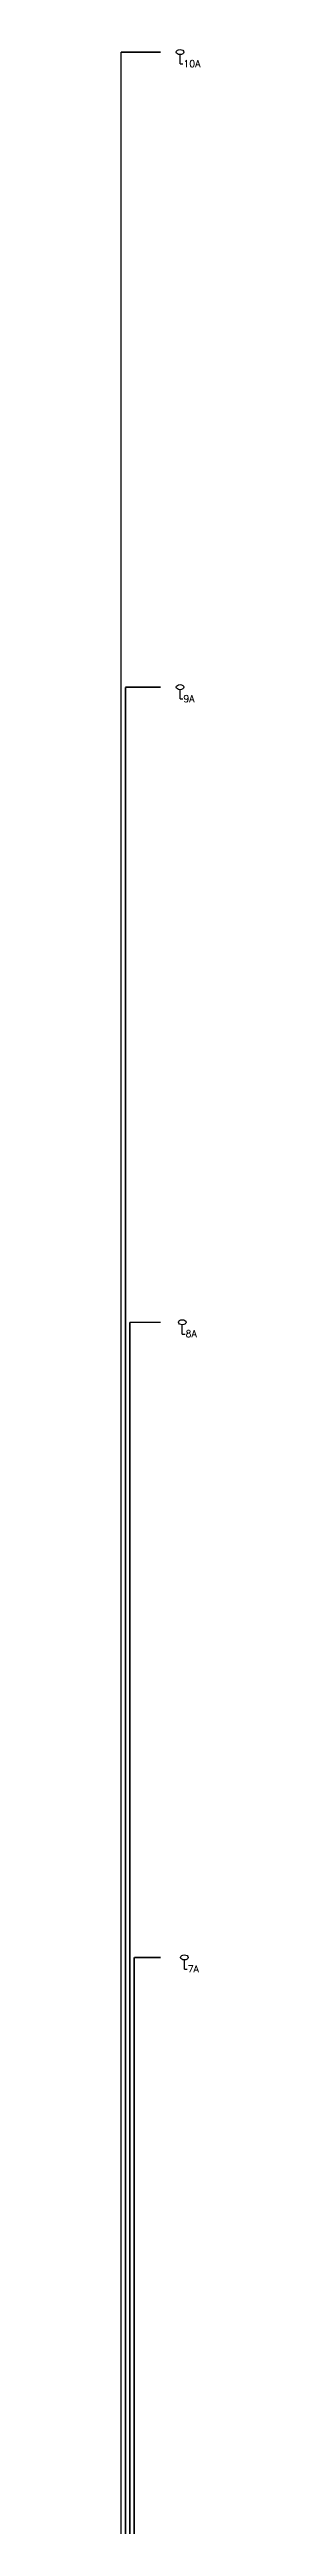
# Model space of a CAD drawing. Header units: inches. Extents: x -233 to 23, y -182 to 484.
# Drawn here: x -0.8 to 2.4, y 386.4 to 483.9 of the extents above; entities that cross this region are included whole.
import ezdxf

# ---------------------------------------------------------------- set-up
doc = ezdxf.new("R2010")
doc.units = ezdxf.units.IN
doc.header["$MEASUREMENT"] = 0
doc.linetypes.add('DASHED', pattern=[0.75, 0.5, -0.25])
doc.linetypes.add('HIDDEN', pattern=[0.375, 0.25, -0.125])
doc.layers.add('_WS_MSTP', color=160, linetype='HIDDEN')
doc.styles.add('WS8th', font='complex.shx', dxfattribs={"height": 0.1875})

msp = doc.modelspace()

# ---------------------------------------------------------------- linework, layer by layer
at = {"layer": '_WS_MSTP', "color": 7, "linetype": 'Continuous'}
for p, q in [((1.59103, 483.32666), (1.59103, 483.69016)), ((1.59103, 483.32666), (1.70094, 483.32666)), ((1.59103, 458.32666), (1.59103, 458.69016)), ((1.59103, 458.32666), (1.70094, 458.32666)), ((1.67783, 433.32915), (1.67783, 433.69028)), ((1.67783, 433.32915), (1.78761, 433.32915)), ((1.76463, 408.32915), (1.76463, 408.69028)), ((1.76463, 408.32915), (1.87441, 408.32915))]:
    msp.add_line(p, q, dxfattribs=at)
at = {"layer": '_WS_MSTP', "color": 7, "linetype": 'DASHED', "const_width": 0.06}
for points in [[(-0.73896, 458.79006), (-0.73896, 483.79006)], [(-0.73896, 483.79006), (0.82344, 483.79006)], [(-0.73896, 433.79006), (-0.73896, 458.79006)], [(-0.56536, 433.79006), (-0.56536, 458.79006)], [(-0.56536, 458.79006), (0.82344, 458.79006)], [(-0.73896, 408.79006), (-0.73896, 433.79006)], [(-0.56536, 408.79006), (-0.56536, 433.79006)], [(-0.39176, 408.79006), (-0.39176, 433.79006)], [(-0.39176, 433.79006), (0.82344, 433.79006)], [(-0.73896, 383.79006), (-0.73896, 408.79006)], [(-0.56536, 383.79006), (-0.56536, 408.79006)], [(-0.39176, 383.79006), (-0.39176, 408.79006)], [(-0.21816, 383.79006), (-0.21816, 408.79006)], [(-0.21816, 408.79006), (0.82344, 408.79006)]]:
    msp.add_lwpolyline(points, dxfattribs=at)
at = {"layer": '_WS_MSTP', "color": 7, "linetype": 'Continuous'}
for centre, major_axis in [((1.59269, 483.79006), (0.15147, 0)), ((1.59269, 458.79006), (0.15147, 0)), ((1.67949, 433.79006), (0.15129, 0)), ((1.76629, 408.79006), (0.15129, 0))]:
    msp.add_ellipse(centre, major_axis=major_axis, ratio=0.65960456, dxfattribs=at)

# ---------------------------------------------------------------- texts
at = {"layer": '_WS_MSTP', "color": 7, "linetype": 'Continuous', "attachment_point": 1, "style": 'WS8th'}
for s, insert, char_height in [('10A', (1.72362, 483.47214), 0.270992), ('9A', (1.72362, 458.47214), 0.270992), ('8A', (1.81027, 433.47445), 0.270669), ('7A', (1.89707, 408.47445), 0.270669)]:
    msp.add_mtext_dynamic_manual_height_columns(s, width=100.2027733, gutter_width=0.9375, heights=[0], dxfattribs=dict(at, insert=insert, char_height=char_height))

doc.saveas('drawing.dxf')
